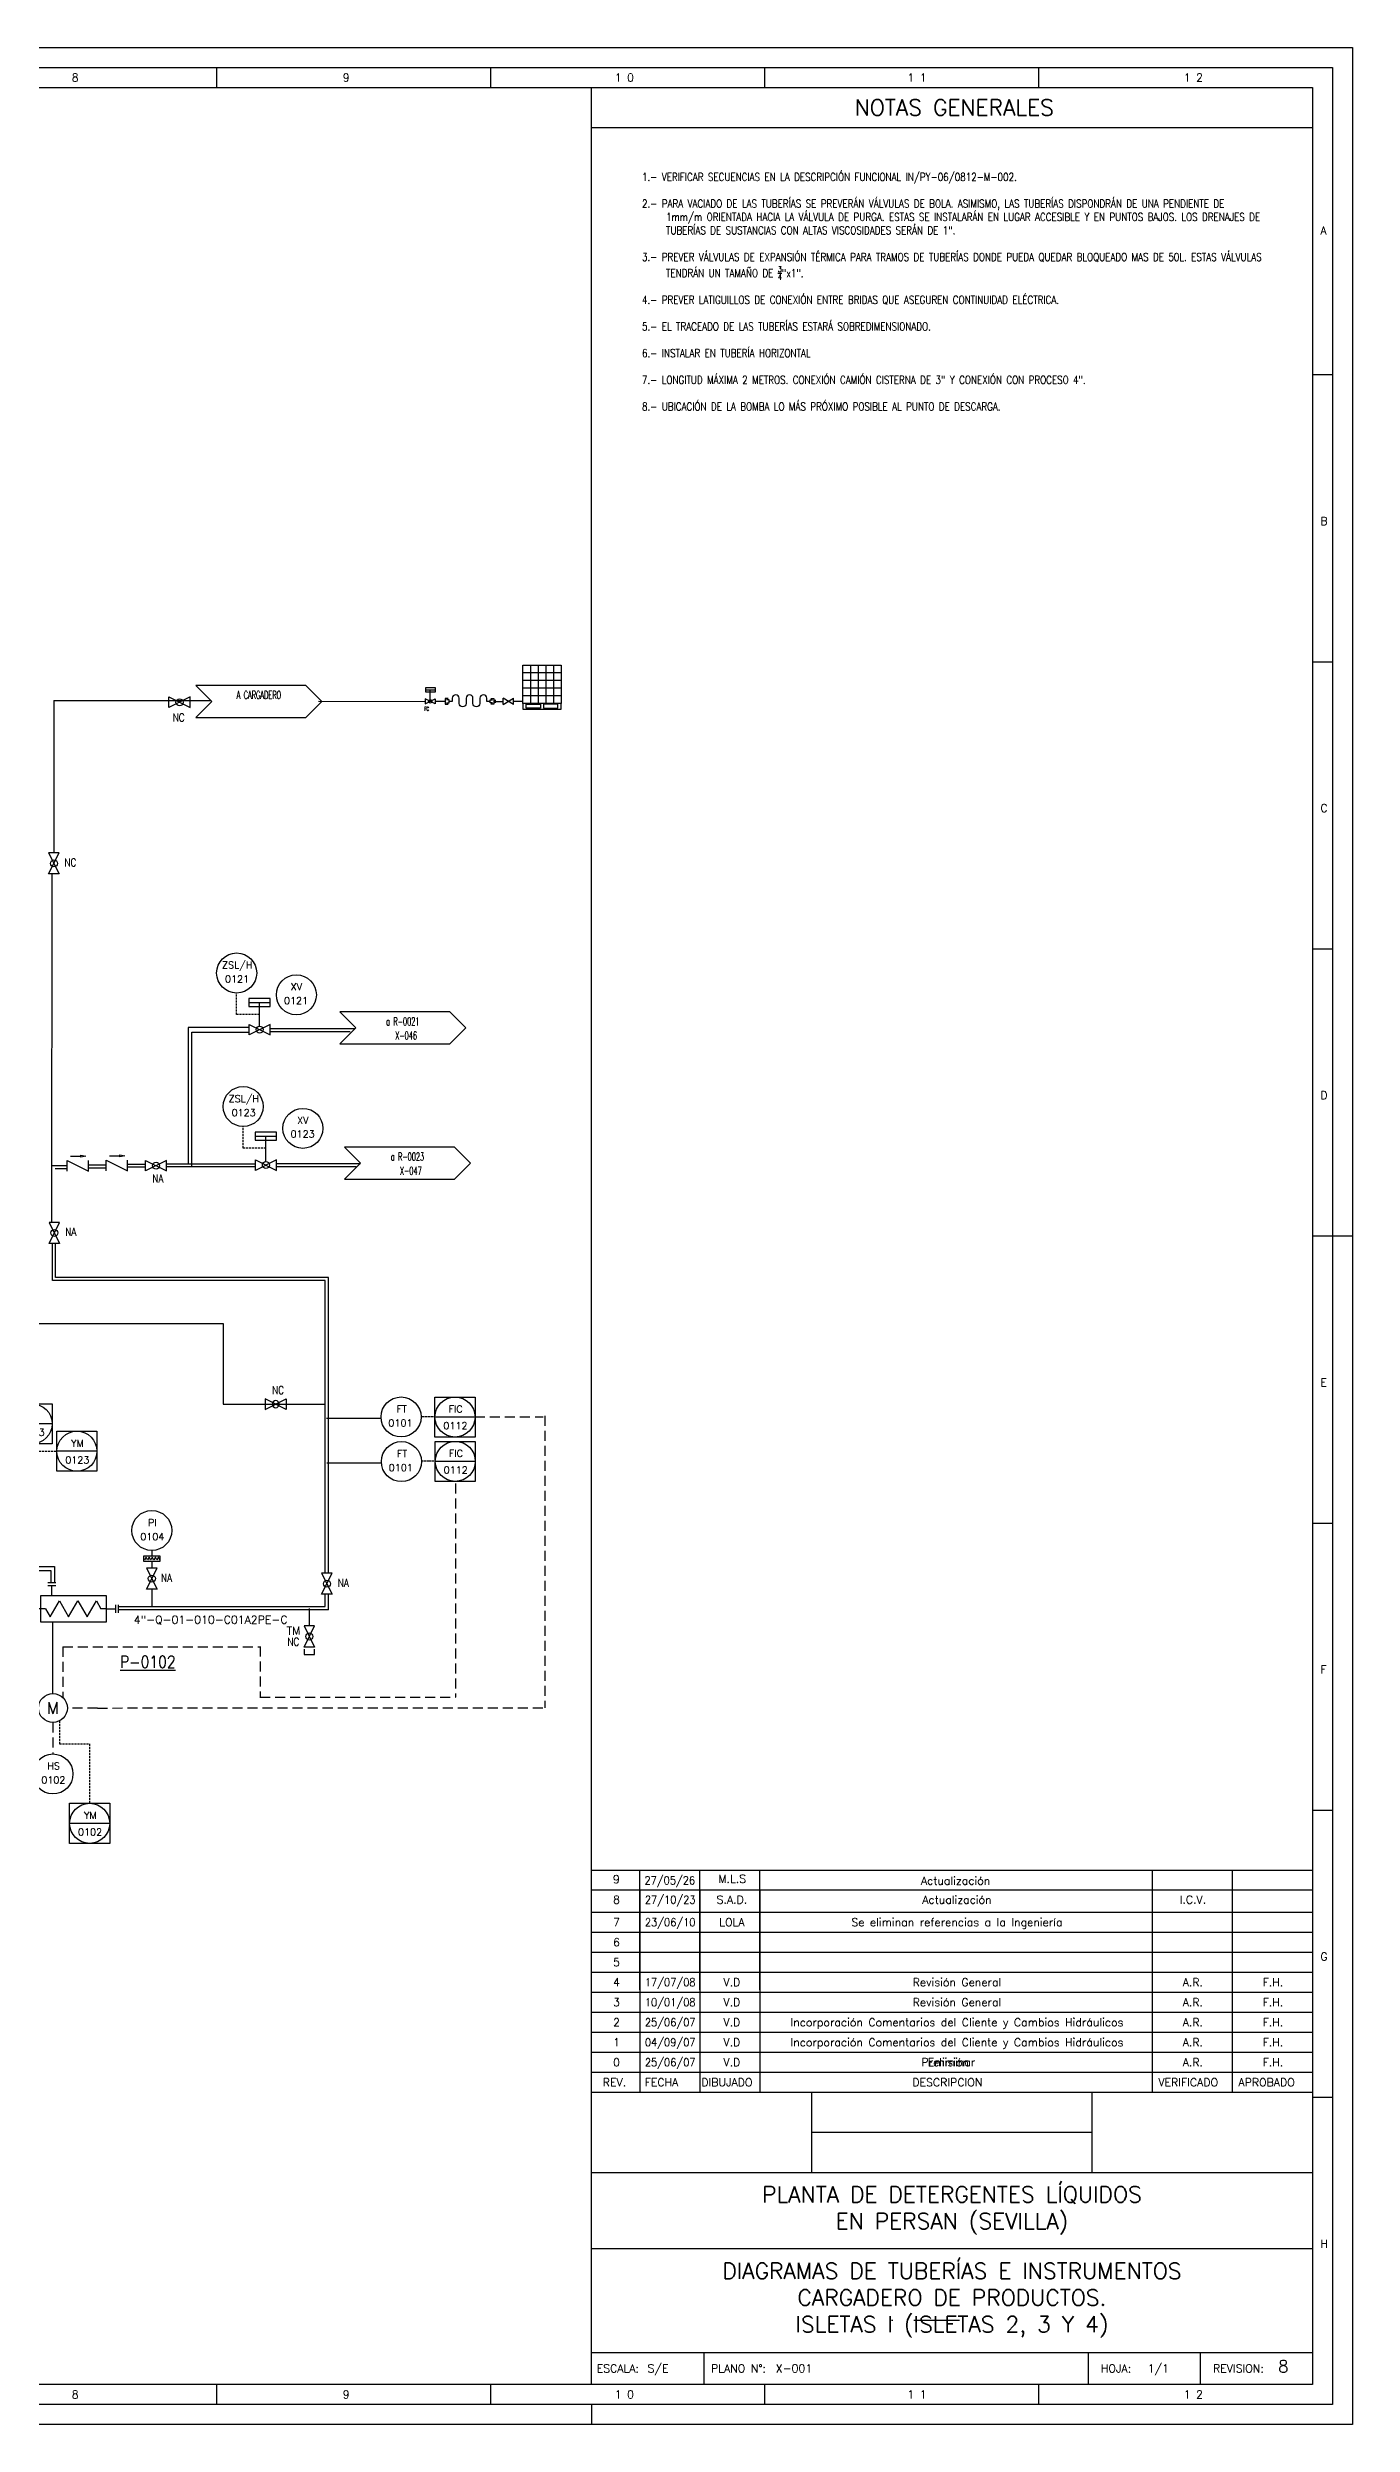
# Model space of a CAD drawing. Header units: millimetres. Extents: x 255 to 1096, y 140 to 804.
# Drawn here: x 770 to 1096, y 140 to 734 of the extents above; entities that cross this region are included whole.
import ezdxf
from ezdxf.enums import TextEntityAlignment as Align

# ---------------------------------------------------------------- set-up
doc = ezdxf.new("R2010")
doc.units = ezdxf.units.MM
doc.linetypes.add('RAYITAS', pattern=[0.375, 0.25, -0.125])
doc.linetypes.add('TRAZOS', pattern=[0.75, 0.5, -0.25])
doc.layers.add('-FNX_AÑADIDO EN CAMPO', color=4, linetype='Continuous', true_color=0x00ffff)
for name, color, linetype in [('CAJETIN', 1, 'Continuous'), ('EQUIPOS', 5, 'Continuous'), ('EQUIPOS 02', 1, 'Continuous'), ('FORMATO', 7, 'Continuous'), ('INSTRUMENTOS', 1, 'Continuous'), ('TEX', 7, 'Continuous'), ('TEX EQUIPOS', 6, 'Continuous'), ('TEXTO-VALVULAS Y ACCESORIOS', 7, 'Continuous'), ('TUBERIA', 5, 'Continuous'), ('TUBERÍA2', 1, 'TRAZOS'), ('VALVULAS Y ACCESORIOS', 1, 'Continuous')]:
    doc.layers.add(name, color=color, linetype=linetype)
doc.styles.add('PY', font='ROMANS.shx')
doc.styles.add('PY1', font='ROMANS.shx', dxfattribs={"width": 0.8})
doc.styles.add('PY3', font='ROMANS.shx', dxfattribs={"width": 0.6})
doc.linetypes.add('SEÑAL_MECANICA2', pattern='A,4.411183,["o",PY,S=4.130212,R=360,X=0,Y=-1.374288],0.588817,-0.374158,["",PY,S=2,R=360,X=0,Y=-0.688262],-2.183682', length=7.55784)

# ---------------------------------------------------------------- blocks, each defined once
blk = doc.blocks.new('SEÑAL CIR')
at = {"color": 1}
blk.add_circle((0, 5.7), 5.7, dxfattribs=at)
at = {"layer": 'INSTRUMENTOS', "linetype": 'Continuous', "style": 'PY', "flags": 4}
for p in [(0.18, 6.94), (0.13, 2.95)]:
    blk.add_attdef('---', text='', height=2, dxfattribs=at).set_placement(p, align=Align.CENTER)
blk = doc.blocks.new('VALV GLOB-V')
at = {"layer": 'INSTRUMENTOS', "color": 1, "flags": 128}
blk.add_lwpolyline([(5.7, -1.43), (5.7, 1.43), (0, -1.43), (0, 1.43)], close=True, dxfattribs=at)
at = {"layer": 'INSTRUMENTOS', "color": 1}
blk.add_circle((2.85, 0), 0.95, dxfattribs=at)
at = {"layer": 'INSTRUMENTOS', "color": 7, "linetype": 'SEÑAL_MECANICA2', "style": 'PY'}
blk.add_attdef('REF.', text='', height=2, dxfattribs=at).set_placement((3, -3.37), align=Align.MIDDLE)
blk = doc.blocks.new('DIAFRAGMA')
at = {"layer": 'INSTRUMENTOS', "color": 1, "ltscale": 0.1, "flags": 128}
blk.add_lwpolyline([(0, -2.25), (0, 2.25), (1.5, 2.25), (1.5, -2.25)], close=True, dxfattribs=at)
blk.add_lwpolyline([(0.46, -2.25), (1.12, -1.86), (0.38, -1.43), (1.12, -1), (0.38, -0.56), (1.12, -0.13), (0.38, 0.3), (1.12, 0.73), (0.38, 1.17), (1.12, 1.6), (0.38, 2.03), (0.75, 2.25)], dxfattribs=at)
blk = doc.blocks.new('SEÑAL CIRCU MARCO')
at = {"color": 1, "linetype": 'Continuous', "ltscale": 0.5}
blk.add_line((5.7, 5.7), (-5.7, 5.7), dxfattribs=at)
at = {"color": 1, "flags": 128}
blk.add_lwpolyline([(5.7, 0), (-5.7, 0), (-5.7, 11.4), (5.7, 11.4)], close=True, dxfattribs=at)
at = {"color": 1}
blk.add_circle((0, 5.7), 5.7, dxfattribs=at)
at = {"style": 'PY'}
for tag, p in [('XXX', (0.18, 7.98)), ('YYY', (0.13, 3.24))]:
    blk.add_attdef(tag, text='', height=2, dxfattribs=at).set_placement(p, align=Align.MIDDLE)
blk = doc.blocks.new('MARCO-A1')
at = {"layer": 'FORMATO', "color": 5}
for p, q in [((78.42, 589), (78.42, 584)), ((146.83, 589), (146.83, 584)), ((215.25, 589), (215.25, 584)), ((283.67, 589), (283.67, 584)), ((352.08, 589), (352.08, 584)), ((420.5, 589), (420.5, 584)), ((488.92, 589), (488.92, 584)), ((557.33, 589), (557.33, 584)), ((625.75, 589), (625.75, 584)), ((694.17, 589), (694.17, 584)), ((762.58, 589), (762.58, 584)), ((5, 512.25), (10, 512.25)), ((831, 512.25), (836, 512.25)), ((5, 440.5), (10, 440.5)), ((831, 440.5), (836, 440.5)), ((5, 368.75), (10, 368.75)), ((831, 368.75), (836, 368.75)), ((5, 297), (10, 297)), ((831, 297), (836, 297)), ((5, 225.25), (10, 225.25)), ((831, 225.25), (836, 225.25)), ((5, 153.5), (10, 153.5)), ((831, 153.5), (836, 153.5)), ((5, 81.75), (10, 81.75)), ((831, 81.75), (836, 81.75)), ((78.42, 10), (78.42, 5)), ((146.83, 10), (146.83, 5)), ((215.25, 10), (215.25, 5)), ((283.67, 10), (283.67, 5)), ((352.08, 10), (352.08, 5)), ((420.5, 10), (420.5, 5)), ((488.92, 10), (488.92, 5)), ((557.33, 10), (557.33, 5)), ((625.75, 10), (625.75, 5)), ((694.17, 10), (694.17, 5)), ((762.58, 10), (762.58, 5))]:
    blk.add_line(p, q, dxfattribs=at)
at = {"layer": 'FORMATO', "color": 1, "linetype": 'Continuous'}
for p, q in [((836, 297), (841, 297)), ((135.5, 5), (135.5, 0)), ((271, 5), (271, 0)), ((461, 5), (461, 0)), ((651, 5), (651, 0))]:
    blk.add_line(p, q, dxfattribs=at)
at = {"layer": 'FORMATO', "color": 1}
blk.add_lwpolyline([(0, 594), (841, 594), (841, 0), (0, 0)], close=True, dxfattribs=at)
at = {"layer": 'FORMATO', "color": 5}
blk.add_lwpolyline([(5, 589), (836, 589), (836, 5), (5, 5)], close=True, dxfattribs=at)
at = {"layer": 'FORMATO', "color": 8, "linetype": 'Continuous'}
blk.add_lwpolyline([(10, 584), (831, 584), (831, 10), (10, 10)], close=True, dxfattribs=at)
at = {"layer": 'FORMATO', "color": 1, "style": 'PY'}
for s, p in [('1', (41.52, 585.5)), ('2', (109.93, 585.5)), ('3', (178.99, 585.5)), ('4', (247.4, 585.5)), ('5', (315.82, 585.5)), ('6', (384.34, 585.5)), ('7', (452.75, 585.5)), ('8', (521.17, 585.5)), ('9', (588.85, 585.5)), ('1 0', (656.77, 585.5)), ('1 1', (729.83, 585.5)), ('1 2', (798.88, 585.5)), ('A', (7, 547.25)), ('A', (833, 547.25)), ('B', (7, 474.67)), ('B', (833, 474.67)), ('C', (7, 402.92)), ('C', (833, 402.92)), ('D', (7, 331.17)), ('D', (833, 331.17)), ('E', (7, 259.42)), ('E', (833, 259.42)), ('F', (7, 187.67)), ('F', (833, 187.67)), ('G', (7, 115.92)), ('G', (833, 115.92)), ('H', (7, 44.17)), ('H', (833, 44.17)), ('1', (41.52, 6.5)), ('2', (109.93, 6.5)), ('3', (178.99, 6.5)), ('4', (247.4, 6.5)), ('5', (315.82, 6.5)), ('6', (384.34, 6.5)), ('7', (452.75, 6.5)), ('8', (521.17, 6.5)), ('9', (588.85, 6.5)), ('1 0', (656.77, 6.5)), ('1 1', (729.83, 6.5)), ('1 2', (798.88, 6.5))]:
    blk.add_text(s, height=2, dxfattribs=at).set_placement(p)
blk = doc.blocks.new('BOMBA VOLUMETRICA')
at = {"layer": 'EQUIPOS', "linetype": 'Continuous'}
for p, q in [((-11.27, -4.05), (-11.27, -8.85)), ((-11.27, -4.05), (-6.47, -4.05)), ((-6.47, -4.05), (-6.47, -8.85)), ((-0.45, -8.45), (1.86, -4.45)), ((0, -3.12), (0, -0.67)), ((1.86, -4.45), (4.17, -8.45)), ((4.17, -8.45), (6.48, -4.45)), ((6.48, -4.45), (8.79, -8.45)), ((8.79, -8.45), (11.1, -4.45)), ((11.1, -4.45), (12.25, -6.45)), ((-11.27, -8.85), (-6.47, -8.85)), ((-1.61, -6.45), (-6.47, -6.45)), ((-1.61, -6.45), (-0.45, -8.45)), ((13.52, -6.45), (12.25, -6.45)), ((13.52, -6.45), (15.97, -6.45))]:
    blk.add_line(p, q, dxfattribs=at)
at = {"layer": 'EQUIPOS', "linetype": 'Continuous', "flags": 128}
blk.add_lwpolyline([(-2.78, -3.12), (13.52, -3.12), (13.52, -9.79), (-2.78, -9.79)], close=True, dxfattribs=at)
at = {"layer": 'VALVULAS Y ACCESORIOS', "ltscale": 0.1}
for p, q in [((1, 0), (-1, 0)), ((1, -0.67), (-1, -0.67)), ((15.97, -7.45), (15.97, -5.45)), ((16.64, -7.45), (16.64, -5.45))]:
    blk.add_line(p, q, dxfattribs=at)
at = {"layer": 'EQUIPOS 02', "style": 'PY'}
blk.add_text('M', height=2.8, dxfattribs=at).set_placement((-8.87, -6.45), align=Align.MIDDLE)
at = {"layer": 'TEX EQUIPOS', "linetype": 'Continuous', "style": 'PY1', "width": 0.8}
blk.add_attdef('REF_EQUIPO', text='', height=3, dxfattribs=at).set_placement((2.35, -13.59), align=Align.MIDDLE_CENTER)
blk = doc.blocks.new('VALVULA RETENCION')
at = {"layer": 'VALVULAS Y ACCESORIOS'}
blk.add_line((0.79, 2.4), (3.43, 2.4), dxfattribs=at)
at = {"layer": 'VALVULAS Y ACCESORIOS', "flags": 128}
blk.add_lwpolyline([(0, -1.33), (0, 1.33), (5.33, -1.33), (5.33, 1.33)], dxfattribs=at)
blk.add_lwpolyline([(4.65, 2.4), (3.43, 2.14), (3.43, 2.66)], close=True, dxfattribs=at)
at = {"layer": 'TEXTO-VALVULAS Y ACCESORIOS', "linetype": 'SEÑAL_MECANICA2', "style": 'PY1', "width": 0.8}
blk.add_attdef('REF.', text='', height=2, dxfattribs=at).set_placement((2.94, -3.07), align=Align.MIDDLE)
blk = doc.blocks.new('BANDERA DE FLUJO')
at = {"layer": 'TEX', "color": 1, "ltscale": 0.1, "flags": 128}
blk.add_lwpolyline([(-4, 4), (-31.46, 4), (-27.46, 0), (-31.46, -4), (-4, -4), (0, 0)], close=True, dxfattribs=at)
at = {"layer": 'TEX', "style": 'PY1', "width": 0.8}
for tag, p in [('ETIQUETA-LINEA-1', (-15.73, 0.61)), ('ETIQUETA-LINEA-2', (-15.73, -2.91))]:
    blk.add_attdef(tag, text='', height=2, dxfattribs=at).set_placement(p, align=Align.CENTER)

msp = doc.modelspace()

# ---------------------------------------------------------------- linework, layer by layer
at = {"layer": '-FNX_AÑADIDO EN CAMPO'}
for points in [[(839.82, 352.51), (839.82, 426.38)], [(839.8, 343.39), (839.8, 347.24)]]:
    msp.add_lwpolyline(points, dxfattribs=at)
for p, q in [((897.9, 577.5), (888.3, 577.5)), ((890.22, 579.42), (890.22, 569.82)), ((892.14, 579.42), (892.14, 569.82)), ((894.06, 579.42), (894.06, 569.82)), ((895.98, 579.42), (895.98, 569.82)), ((897.9, 575.58), (888.3, 575.58)), ((897.9, 573.66), (888.3, 573.66)), ((897.9, 571.74), (888.3, 571.74))]:
    msp.add_line(p, q)
at = {"color": 5, "linetype": 'Continuous'}
for p, q in [((771.22, 570.57), (771.22, 532.52)), ((819.9, 488.87), (804.72, 488.87)), ((804.72, 488.87), (804.72, 454.79)), ((770.84, 425.63), (770.84, 434.88)), ((838.97, 425.63), (770.84, 425.63))]:
    msp.add_line(p, q, dxfattribs=at)
at = {"color": 1}
for p, q in [((881.07, 570.38), (883.37, 570.38)), ((881.51, 569.98), (881.51, 570.79)), ((886.01, 569.62), (883.37, 571.15)), ((883.37, 569.62), (886.01, 571.15)), ((883.37, 569.62), (883.37, 571.15)), ((886.01, 569.62), (886.01, 571.15)), ((888.3, 570.38), (886.01, 570.38)), ((795.67, 358.18), (795.67, 356.82)), ((795.67, 355.47), (795.67, 353.79)), ((795.67, 348.53), (795.67, 344.19)), ((770.97, 322.42), (770.97, 340.28)), ((835, 343.71), (835, 339.33))]:
    msp.add_line(p, q, dxfattribs=at)
at = {"color": 4, "linetype": 'Continuous'}
for p, q in [((805.63, 453.98), (805.63, 487.75)), ((805.63, 487.75), (819.82, 487.75)), ((771.64, 426.38), (771.64, 434.95)), ((839.82, 426.38), (771.64, 426.38))]:
    msp.add_line(p, q, dxfattribs=at)
at = {"color": 1, "linetype": 'RAYITAS'}
for p, q in [((866.41, 391.55), (862.92, 391.55)), ((866.47, 380.49), (862.98, 380.49))]:
    msp.add_line(p, q, dxfattribs=at)
at = {"color": 5}
for p, q in [((754.17, 354.19), (771.36, 354.19)), ((771.36, 354.19), (771.36, 350.06))]:
    msp.add_line(p, q, dxfattribs=at)
at = {"color": 4}
for p, q in [((754.97, 353.21), (770.47, 353.21)), ((770.47, 353.21), (770.47, 350.06))]:
    msp.add_line(p, q, dxfattribs=at)
for points in [[(897.9, 569.82), (888.3, 569.82), (888.3, 579.42), (897.9, 579.42)], [(897.9, 569.82), (888.3, 569.82), (888.3, 568.47), (897.9, 568.47)], [(889.12, 569.65), (892.71, 569.65), (892.71, 568.65), (889.12, 568.65)], [(897.08, 569.65), (893.49, 569.65), (893.49, 568.65), (897.08, 568.65)]]:
    msp.add_lwpolyline(points, close=True)
at = {"color": 1, "flags": 128}
for points in [[(869.67, 571.07), (868.95, 571.07), (868.95, 569.7), (869.67, 569.7)], [(880.35, 571.07), (881.07, 571.07), (881.07, 569.7), (880.35, 569.7)], [(833.75, 333.53), (833.75, 332.21), (836.25, 332.21), (836.25, 333.53)]]:
    msp.add_lwpolyline(points, dxfattribs=at)
at = {"color": 1}
msp.add_circle((770.97, 318.82), 3.6, dxfattribs=at)
at = {"layer": 'CAJETIN', "color": 8, "linetype": 'Continuous'}
for p, q in [((905.5, 149.78), (905.5, 723.78)), ((905.5, 222.78), (1085.5, 222.78)), ((960.5, 202.78), (960.5, 222.78)), ((1030.5, 202.78), (1030.5, 222.78)), ((960.5, 212.78), (1030.5, 212.78)), ((905.5, 202.78), (1085.5, 202.78)), ((905.5, 183.78), (1085.5, 183.78)), ((905.5, 157.78), (1085.5, 157.78)), ((933.5, 157.78), (933.5, 149.78))]:
    msp.add_line(p, q, dxfattribs=at)
at = {"layer": 'CAJETIN', "color": 8}
for p, q in [((905.5, 713.78), (1085.5, 713.78)), ((1029.5, 157.78), (1029.5, 149.78)), ((1057.5, 157.78), (1057.5, 149.78))]:
    msp.add_line(p, q, dxfattribs=at)
at = {"layer": 'CAJETIN', "color": 1}
for p, q in [((905.34, 278.29), (1085.34, 278.29)), ((905.5, 273.42), (1085.5, 273.42)), ((917.46, 278.41), (917.46, 248.42)), ((917.5, 273.42), (917.5, 248.42)), ((932.46, 278.29), (932.46, 248.42)), ((932.5, 273.42), (932.5, 248.42)), ((947.46, 278.17), (947.46, 248.42)), ((947.5, 273.42), (947.5, 248.42)), ((1045.46, 278.17), (1045.46, 248.42)), ((1045.5, 273.42), (1045.5, 248.42)), ((1065.46, 278.41), (1065.46, 248.42)), ((1065.5, 273.42), (1065.5, 248.42)), ((905.5, 267.78), (1085.5, 267.78)), ((917.5, 267.78), (917.5, 242.78)), ((932.5, 267.78), (932.5, 242.78)), ((947.5, 267.78), (947.5, 242.78)), ((1045.5, 267.78), (1045.5, 242.78)), ((1065.5, 267.78), (1065.5, 242.78)), ((905.5, 262.78), (1085.5, 262.78)), ((905.5, 257.78), (1085.5, 257.78)), ((905.5, 252.78), (1085.5, 252.78)), ((917.5, 252.78), (917.5, 227.78)), ((932.5, 252.78), (932.5, 227.78)), ((947.5, 252.78), (947.5, 227.78)), ((1045.5, 252.78), (1045.5, 227.78)), ((1065.5, 252.78), (1065.5, 227.78)), ((905.5, 247.78), (1085.5, 247.78)), ((905.5, 242.78), (1085.5, 242.78)), ((905.5, 237.78), (1085.5, 237.78)), ((905.5, 232.78), (1085.5, 232.78)), ((905.5, 232.78), (1085.5, 232.78))]:
    msp.add_line(p, q, dxfattribs=at)
at = {"layer": 'CAJETIN', "color": 5}
for p, q in [((905.5, 227.78), (1085.5, 227.78)), ((917.5, 227.78), (917.5, 222.78)), ((932.5, 227.78), (932.5, 222.78)), ((947.5, 227.78), (947.5, 222.78)), ((1045.5, 227.78), (1045.5, 222.78)), ((1065.5, 227.78), (1065.5, 222.78))]:
    msp.add_line(p, q, dxfattribs=at)
at = {"layer": 'INSTRUMENTOS', "color": 1, "ltscale": 0.1, "flags": 128}
for points in [[(869.27, 569.98), (869.89, 569.98), (869.89, 570.8), (869.27, 570.8)], [(880.76, 569.98), (880.13, 569.98), (880.13, 570.8), (880.76, 570.8)]]:
    msp.add_lwpolyline(points, dxfattribs=at)
at = {"layer": 'TUBERIA', "color": 5, "linetype": 'Continuous'}
for p, q in [((771.22, 570.58), (810.47, 570.58)), ((837.28, 570.4), (863.93, 570.39)), ((868.95, 570.39), (866.46, 570.39)), ((770.73, 440.19), (770.75, 527.29)), ((825.3, 488.62), (846.26, 488.62)), ((770.69, 454.38), (774.61, 454.38)), ((779.89, 454.52), (784.24, 454.52)), ((789.62, 454.73), (793.97, 454.73)), ((799.4, 454.8), (821.55, 454.8)), ((826.8, 454.89), (847.75, 454.89)), ((787.36, 344.19), (803.31, 344.19)), ((803.31, 344.19), (838.95, 344.19)), ((980.35, 165.84), (980.7, 165.84)), ((985.96, 165.84), (997.34, 165.84))]:
    msp.add_line(p, q, dxfattribs=at)
at = {"layer": 'TUBERIA', "color": 4, "linetype": 'Continuous'}
for p, q in [((845.22, 487.77), (825.28, 487.77)), ((774.56, 453.58), (771.49, 453.58)), ((784.21, 453.74), (779.89, 453.74)), ((793.94, 453.95), (789.62, 453.95)), ((821.52, 454.02), (799.4, 454.02)), ((846.71, 454.04), (826.77, 454.04)), ((803.31, 343.39), (787.36, 343.39)), ((839.8, 343.39), (803.31, 343.39))]:
    msp.add_line(p, q, dxfattribs=at)
at = {"layer": 'TUBERIA', "color": 1, "linetype": 'Continuous', "ltscale": 5}
for p, q in [((839.3, 391.22), (852.92, 391.22)), ((839.39, 380.08), (853, 380.08))]:
    msp.add_line(p, q, dxfattribs=at)
at = {"layer": 'TUBERIA', "color": 1, "linetype": 'TRAZOS', "ltscale": 5}
for p, q in [((876.36, 391.56), (893.42, 391.61)), ((893.82, 391.84), (893.82, 318.87)), ((871.51, 374.96), (871.51, 321.54)), ((773.41, 334.08), (822.57, 334.13)), ((773.41, 334.08), (773.41, 321.46)), ((822.73, 334.18), (822.73, 321.56)), ((822.68, 321.51), (871.5, 321.56)), ((770.97, 315.22), (770.97, 307.34)), ((782.08, 318.82), (774.57, 318.82)), ((782.08, 318.82), (894.23, 318.87))]:
    msp.add_line(p, q, dxfattribs=at)
at = {"layer": 'TUBERIA', "color": 5, "linetype": 'Continuous', "flags": 128}
msp.add_lwpolyline([(880.13, 570.39), (879.32, 570.39), (879.32, 571.15, 1), (877.6, 571.15), (877.6, 569.86, -1), (875.87, 569.86), (875.87, 571.15, 1), (874.15, 571.15), (874.15, 569.86, -1), (872.43, 569.86), (872.43, 571.15, 1), (870.71, 571.15), (870.71, 570.39), (869.89, 570.39)], format="xyb", dxfattribs=at)
at = {"layer": 'TUBERIA', "color": 5, "linetype": 'Continuous'}
for points in [[(615.18, 535.78), (615.18, 549.76), (730.72, 549.76), (730.72, 414.93), (813.45, 414.93), (813.45, 394.75), (838.99, 394.75)], [(838.97, 352.44), (838.97, 425.63)], [(838.95, 344.19), (838.95, 347.24)]]:
    msp.add_lwpolyline(points, dxfattribs=at)
at = {"layer": 'TUBERÍA2'}
for points in [[(822.54, 492.09), (816.85, 492.09), (816.85, 497.44)], [(824.17, 458.73), (818.48, 458.73), (818.48, 464.08)], [(751.1, 374.46), (754.16, 374.46), (754.16, 379.03), (762.29, 379.03), (762.29, 382.99), (771.95, 382.99)], [(772.6, 315.61), (772.6, 309.86), (780.14, 309.86), (780.14, 295)]]:
    msp.add_lwpolyline(points, dxfattribs=at)
at = {"layer": 'VALVULAS Y ACCESORIOS'}
for p, q in [((863.98, 573.27), (866.54, 573.27)), ((865.19, 570.39), (865.19, 573.29)), ((819.88, 495.11), (825.21, 495.11)), ((822.54, 489.31), (822.54, 495.11)), ((821.5, 461.76), (826.83, 461.76)), ((824.17, 455.39), (824.17, 461.76))]:
    msp.add_line(p, q, dxfattribs=at)
at = {"layer": 'VALVULAS Y ACCESORIOS', "flags": 128}
for points in [[(863.98, 573.75), (863.98, 572.79), (866.54, 572.79), (866.54, 573.75)], [(819.88, 496.11), (819.88, 494.11), (825.21, 494.11), (825.21, 496.11)], [(821.5, 462.76), (821.5, 460.76), (826.83, 460.76), (826.83, 462.76)]]:
    msp.add_lwpolyline(points, close=True, dxfattribs=at)

# ---------------------------------------------------------------- block references
msp.add_blockref('MARCO-A1', (254.5, 139.78))
at = {"linetype": 'Continuous'}
for p, xscale, yscale, zscale in [((799.92, 570.15), 0.9356729824555714, 0.9356729824555714, 0.9356729824555714), ((819.95, 488.35), 0.9232631578945529, 0.9232631578945529, 0.9232631578945529), ((794.09, 454.34), 0.9232631578945529, 0.9232631578945529, 0.9232631578945529), ((821.52, 454.5), 0.9232631578945529, 0.9232631578945529, 0.9232631578945529)]:
    msp.add_blockref('VALV GLOB-V', p, dxfattribs=dict(at, xscale=xscale, yscale=yscale, zscale=zscale))
ref = msp.add_blockref('BANDERA DE FLUJO', (838.14, 570.37))
ref.add_attrib('ETIQUETA-LINEA-1', 'A CARGADERO', dxfattribs={"layer": 'TEX', "height": 2, "style": 'PY1', "width": 0.6}).set_placement((822.41, 570.98), align=Align.CENTER)
for p, xscale, yscale, zscale, rotation in [((866.46, 570.39), 0.4431663157893854, 0.4431663157893854, 0.4431663157893854, 180), ((771.22, 527.26), 0.9232631578945529, 0.9232631578945529, 0.9232631578945529, 90), ((771.31, 434.91), 0.9232631578945529, 0.9232631578945529, 0.9232631578945529, 90), ((823.99, 394.75), -0.9232631578947803, 0.9232631578947803, 0.9232631578946926, 180), ((795.67, 348.53), 0.9232631578947803, 0.9232631578947803, 0.9232631578947803, 90), ((839.39, 347.24), 0.9232631578945529, 0.9232631578945529, 0.9232631578945529, 90), ((835, 334.06), 0.9232631578945529, 0.9232631578945529, 0.9232631578945529, 90)]:
    msp.add_blockref('VALV GLOB-V', p, dxfattribs=dict(at, xscale=xscale, yscale=yscale, zscale=zscale, rotation=rotation))
ref = msp.add_blockref('SEÑAL CIR', (816.85, 497.5), dxfattribs=dict(at, xscale=0.8771000000000413, yscale=0.8771000000000413, zscale=0.8771000000000413))
ref.add_attrib('---', 'ZSL/H', dxfattribs={"layer": 'INSTRUMENTOS', "color": 7, "linetype": 'Continuous', "height": 1.754, "style": 'PY'}).set_placement((817.01, 503.59), align=Align.CENTER)
ref.add_attrib('---', '0121', dxfattribs={"layer": 'INSTRUMENTOS', "color": 7, "linetype": 'Continuous', "height": 1.754, "style": 'PY'}).set_placement((816.96, 500.09), align=Align.CENTER)
ref = msp.add_blockref('SEÑAL CIR', (831.76, 492.04), dxfattribs=dict(at, xscale=0.8770999999999276, yscale=0.8770999999999276, zscale=0.8770999999999276))
ref.add_attrib('---', 'XV', dxfattribs={"layer": 'INSTRUMENTOS', "color": 7, "linetype": 'Continuous', "height": 1.754, "style": 'PY'}).set_placement((831.76, 498.2), align=Align.CENTER)
ref.add_attrib('---', '0121', dxfattribs={"layer": 'INSTRUMENTOS', "color": 7, "linetype": 'Continuous', "height": 1.754, "style": 'PY'}).set_placement((831.69, 494.71), align=Align.CENTER)
ref = msp.add_blockref('BANDERA DE FLUJO', (874.08, 488.79))
ref.add_attrib('ETIQUETA-LINEA-1', 'a R-0021', dxfattribs={"layer": 'TEX', "height": 2, "style": 'PY1', "width": 0.6}).set_placement((858.35, 489.39), align=Align.CENTER)
ref.add_attrib('ETIQUETA-LINEA-2', '  X-046', dxfattribs={"layer": 'TEX', "height": 2, "style": 'PY1', "width": 0.6}).set_placement((858.35, 485.87), align=Align.CENTER)
ref = msp.add_blockref('SEÑAL CIR', (818.48, 464.14), dxfattribs=dict(at, xscale=0.8771000000000413, yscale=0.8771000000000413, zscale=0.8771000000000413))
ref.add_attrib('---', 'ZSL/H', dxfattribs={"layer": 'INSTRUMENTOS', "color": 7, "linetype": 'Continuous', "height": 1.754, "style": 'PY'}).set_placement((818.64, 470.23), align=Align.CENTER)
ref.add_attrib('---', '0123', dxfattribs={"layer": 'INSTRUMENTOS', "color": 7, "linetype": 'Continuous', "height": 1.754, "style": 'PY'}).set_placement((818.59, 466.73), align=Align.CENTER)
ref = msp.add_blockref('SEÑAL CIR', (833.39, 458.68), dxfattribs=dict(at, xscale=0.8770999999999276, yscale=0.8770999999999276, zscale=0.8770999999999276))
ref.add_attrib('---', 'XV', dxfattribs={"layer": 'INSTRUMENTOS', "color": 7, "linetype": 'Continuous', "height": 1.754, "style": 'PY'}).set_placement((833.39, 464.84), align=Align.CENTER)
ref.add_attrib('---', '0123', dxfattribs={"layer": 'INSTRUMENTOS', "color": 7, "linetype": 'Continuous', "height": 1.754, "style": 'PY'}).set_placement((833.31, 461.35), align=Align.CENTER)
ref = msp.add_blockref('BANDERA DE FLUJO', (875.24, 455))
ref.add_attrib('ETIQUETA-LINEA-1', 'a R-0023', dxfattribs={"layer": 'TEX', "height": 2, "style": 'PY1', "width": 0.6}).set_placement((859.51, 455.61), align=Align.CENTER)
ref.add_attrib('ETIQUETA-LINEA-2', '  X-047', dxfattribs={"layer": 'TEX', "height": 2, "style": 'PY1', "width": 0.6}).set_placement((859.51, 452.09), align=Align.CENTER)
for name, p in [('VALVULA RETENCION', (774.54, 454.31)), ('VALVULA RETENCION', (784.28, 454.41)), ('BOMBA VOLUMETRICA', (770.72, 350.06))]:
    msp.add_blockref(name, p, dxfattribs=at)
at = {"xscale": 0.8771000000000413, "yscale": 0.8771000000000413, "zscale": 0.8771000000000413}
for p, values in [((765.76, 384.85), {'XXX': 'YF', 'YYY': '0123'}), ((871.38, 386.53), {'XXX': 'FIC', 'YYY': '0112'}), ((776.95, 377.99), {'XXX': 'YM', 'YYY': '0123'}), ((871.45, 375.46), {'XXX': 'FIC', 'YYY': '0112'}), ((780.14, 285), {'XXX': 'YM', 'YYY': '0102'})]:
    msp.add_blockref('SEÑAL CIRCU MARCO', p, dxfattribs=at).add_auto_attribs(values)
at = {"linetype": 'Continuous'}
ref = msp.add_blockref('SEÑAL CIR', (857.91, 386.55), dxfattribs=dict(at, xscale=0.8770999999999276, yscale=0.8770999999999276, zscale=0.8770999999999276, rotation=360))
ref.add_attrib('---', 'FT', dxfattribs={"layer": 'INSTRUMENTOS', "color": 7, "linetype": 'Continuous', "height": 1.754, "rotation": 360, "style": 'PY'}).set_placement((858.07, 392.63), align=Align.CENTER)
ref.add_attrib('---', '0101', dxfattribs={"layer": 'INSTRUMENTOS', "color": 7, "linetype": 'Continuous', "height": 1.754, "rotation": 360, "style": 'PY'}).set_placement((857.76, 389.13), align=Align.CENTER)
ref = msp.add_blockref('SEÑAL CIR', (858, 375.4), dxfattribs=dict(at, xscale=0.8770999999999276, yscale=0.8770999999999276, zscale=0.8770999999999276, rotation=360))
ref.add_attrib('---', 'FT', dxfattribs={"layer": 'INSTRUMENTOS', "color": 7, "linetype": 'Continuous', "height": 1.754, "rotation": 360, "style": 'PY'}).set_placement((858.16, 381.49), align=Align.CENTER)
ref.add_attrib('---', '0101', dxfattribs={"layer": 'INSTRUMENTOS', "color": 7, "linetype": 'Continuous', "height": 1.754, "rotation": 360, "style": 'PY'}).set_placement((857.85, 377.99), align=Align.CENTER)
ref = msp.add_blockref('SEÑAL CIR', (795.67, 358.18), dxfattribs=dict(at, xscale=0.8770999999999276, yscale=0.8770999999999276, zscale=0.8770999999999276))
ref.add_attrib('---', 'PI', dxfattribs={"layer": 'INSTRUMENTOS', "color": 7, "linetype": 'Continuous', "height": 1.754, "style": 'PY'}).set_placement((795.83, 364.26), align=Align.CENTER)
ref.add_attrib('---', '0104', dxfattribs={"layer": 'INSTRUMENTOS', "color": 7, "linetype": 'Continuous', "height": 1.754, "style": 'PY'}).set_placement((795.78, 360.77), align=Align.CENTER)
at = {"color": 1, "linetype": 'Continuous', "xscale": 0.900000000000091, "yscale": 0.900000000000091, "zscale": 0.900000000000091, "rotation": 90}
msp.add_blockref('DIAFRAGMA', (795.67, 355.47), dxfattribs=at)
at = {"linetype": 'Continuous'}
ref = msp.add_blockref('SEÑAL CIR', (770.97, 297.34), dxfattribs=dict(at, xscale=0.8770999999999276, yscale=0.8770999999999276, zscale=0.8770999999999276))
ref.add_attrib('---', 'HS', dxfattribs={"layer": 'INSTRUMENTOS', "color": 7, "linetype": 'Continuous', "height": 1.754, "style": 'PY'}).set_placement((771.13, 303.43), align=Align.CENTER)
ref.add_attrib('---', '0102', dxfattribs={"layer": 'INSTRUMENTOS', "color": 7, "linetype": 'Continuous', "height": 1.754, "style": 'PY'}).set_placement((771.08, 299.93), align=Align.CENTER)

# ---------------------------------------------------------------- texts
at = {"color": 7, "style": 'PY'}
msp.add_text('M', height=2.92, dxfattribs=at).set_placement((770.97, 318.82), align=Align.MIDDLE)
at = {"linetype": 'Continuous', "insert": (918.08, 702.43), "char_height": 2, "width": 159.6115, "attachment_point": 1, "style": 'PY1'}
msp.add_mtext('\\A1;1.- VERIFICAR SECUENCIAS EN LA DESCRIPCIÓN FUNCIONAL IN/PY-06/0812-M-002.\\P\\P\\pi-6,l6;2.- PARA VACIADO DE LAS TUBERÍAS SE PREVERÁN VÁLVULAS DE BOLA. ASIMISMO, LAS TUBERÍAS DISPONDRÁN DE UNA PENDIENTE DE 1mm/m ORIENTADA HACIA LA VÁLVULA DE PURGA. ESTAS SE INSTALARÁN EN LUGAR ACCESIBLE Y EN PUNTOS BAJOS. LOS DRENAJES DE TUBERÍAS DE SUSTANCIAS CON ALTAS VISCOSIDADES SERÁN DE 1".\\P\\pi0,l0;\\P\\pi-6,l6;3.- PREVER VÁLVULAS DE EXPANSIÓN TÉRMICA PARA TRAMOS DE TUBERÍAS DONDE PUEDA QUEDAR BLOQUEADO MAS DE 50L. ESTAS VÁLVULAS TENDRÁN UN TAMAÑO DE {\\H0.7x;\\S3/4;\\H1.429x;"x1".\\P\\pi0,l0;}\\P4.- PREVER LATIGUILLOS DE CONEXIÓN ENTRE BRIDAS QUE ASEGUREN CONTINUIDAD ELÉCTRICA.\\P \\P5.- EL TRACEADO DE LAS TUBERÍAS ESTARÁ SOBREDIMENSIONADO.\\P^I\\P6.- INSTALAR EN TUBERÍA HORIZONTAL\\P\\P7.- LONGITUD MÁXIMA 2 METROS. CONEXIÓN CAMIÓN CISTERNA DE 3" Y CONEXIÓN CON PROCESO 4".^I\\P\\P8.- UBICACIÓN DE LA BOMBA LO MÁS PRÓXIMO POSIBLE AL PUNTO DE DESCARGA.', dxfattribs=at)
at = {"layer": 'CAJETIN', "color": 1, "style": 'PY'}
for s, p in [('9', (911.68, 275.03)), ('M.L.S', (940.61, 275.15)), ('Actualización', (996.4, 274.67)), ('8', (911.73, 269.92)), ('S.A.D.', (940.53, 269.92)), ('Actualización', (996.74, 269.92)), ('I.C.V.', (1055.66, 269.92)), ('7', (911.73, 264.28)), ('LOLA', (940.53, 264.28)), ('Se eliminan referencias a la Ingeniería', (996.74, 264.28)), ('5', (911.73, 254.28)), ('6', (911.73, 259.28)), ('4', (911.73, 249.28)), ('V.D', (940.53, 249.28)), ('Revisión General', (996.74, 249.28)), ('A.R.', (1055.66, 249.28)), ('F.H.', (1075.66, 249.28)), ('3', (911.73, 244.28)), ('V.D', (940.53, 244.28)), ('Revisión General', (996.74, 244.28)), ('A.R.', (1055.66, 244.28)), ('F.H.', (1075.66, 244.28)), ('2', (911.73, 239.28)), ('V.D', (940.53, 239.28)), ('Incorporación Comentarios del Cliente y Cambios Hidráulicos', (996.74, 239.28)), ('A.R.', (1055.66, 239.28)), ('F.H.', (1075.66, 239.28)), ('1', (911.73, 234.28)), ('V.D', (940.53, 234.28)), ('Incorporación Comentarios del Cliente y Cambios Hidráulicos', (996.74, 234.28)), ('A.R.', (1055.66, 234.28)), ('F.H.', (1075.66, 234.28)), ('0', (911.73, 229.28)), ('V.D', (940.53, 229.28)), ('Preliminar', (994.59, 229.31)), ('Emisión', (994.59, 229.28)), ('A.R.', (1055.66, 229.28)), ('F.H.', (1075.66, 229.28))]:
    msp.add_text(s, height=2, dxfattribs=at).set_placement(p, align=Align.CENTER)
at = {"layer": 'CAJETIN', "color": 1, "style": 'PY', "width": 0.9}
for s, p in [('27/05/26', (925.02, 274.74)), ('27/10/23', (925.13, 269.92)), ('23/06/10', (925.13, 264.28)), ('17/07/08', (925.13, 249.28)), ('10/01/08', (925.13, 244.28)), ('25/06/07', (925.13, 239.28)), ('04/09/07', (925.13, 234.28)), ('25/06/07', (925.13, 229.28))]:
    msp.add_text(s, height=2, dxfattribs=at).set_placement(p, align=Align.CENTER)
at = {"layer": 'CAJETIN', "color": 1, "style": 'PY'}
for s, p in [('REV.', (908.29, 224.28)), ('FECHA', (918.75, 224.28)), ('DIBUJADO', (932.9, 224.28)), ('DESCRIPCION', (985.6, 224.28)), ('VERIFICADO', (1047.04, 224.28)), ('APROBADO', (1067.04, 224.28)), ('ESCALA:', (906.77, 152.78)), ('S/E', (919.48, 152.78)), ('PLANO N%%D:', (935.32, 152.78)), ('X-001', (951.49, 152.78)), ('HOJA:', (1032.68, 152.78)), ('1/1', (1044.36, 152.78)), ('REVISION:', (1060.68, 152.78))]:
    msp.add_text(s, height=2, dxfattribs=at).set_placement(p)
at = {"layer": 'CAJETIN', "color": 6, "style": 'PY'}
msp.add_text('8', height=3, dxfattribs=at).set_placement((1076.97, 152.78))
at = {"layer": 'CAJETIN', "color": 5, "char_height": 4, "attachment_point": 5, "style": 'PY'}
for s, insert, width in [('PLANTA DE DETERGENTES LÍQUIDOS\\PEN PERSAN (SEVILLA)', (995.5, 193.28), 175.9153), ('DIAGRAMAS DE TUBERÍAS E INSTRUMENTOS\\PCARGADERO DE PRODUCTOS.\\PISLETAS I (ISLETAS 2, 3 Y 4)', (995.5, 170.81), 177.4745)]:
    msp.add_mtext(s, dxfattribs=dict(at, insert=insert, width=width))
at = {"layer": 'EQUIPOS', "color": 6, "linetype": 'Continuous', "style": 'PY', "width": 0.85}
msp.add_text('%%UP-0102', height=3, dxfattribs=at).set_placement((794.67, 328.86), align=Align.CENTER)
at = {"layer": 'TEX', "color": 8, "style": 'PY'}
msp.add_text('NOTAS GENERALES', height=4, dxfattribs=at).set_placement((996.07, 716.78), align=Align.CENTER)
at = {"layer": 'TEX', "color": 7, "char_height": 2, "width": 28.6036, "attachment_point": 5, "style": 'PY1'}
for s, insert in [('NC', (802.36, 566.35)), ('NC', (775.33, 530.13)), ('NA', (797.17, 451.16)), ('NA', (775.43, 437.78)), ('NC', (827.19, 398.26)), ('NA', (799.34, 351.38)), ('NA', (843.5, 350.11)), ('NC', (831.01, 335.37))]:
    msp.add_mtext(s, dxfattribs=dict(at, insert=insert))
at = {"layer": 'TEXTO-VALVULAS Y ACCESORIOS', "style": 'PY'}
msp.add_text('4"-Q-01-010-C01A2PE-C', height=2, dxfattribs=at).set_placement((810.36, 339.89), align=Align.CENTER)
at = {"layer": 'TEXTO-VALVULAS Y ACCESORIOS', "color": 7, "linetype": 'Continuous', "style": 'PY3', "width": 0.6, "flags": 4}
msp.add_attdef('FC', text='---', height=0.96, rotation=360.02082, dxfattribs=at).set_placement((864.31, 568.03), align=Align.CENTER)
at = {"layer": 'TEXTO-VALVULAS Y ACCESORIOS', "color": 7, "linetype": 'Continuous', "style": 'PY', "flags": 4}
msp.add_attdef('TM', text='---', height=2, rotation=720.81945, dxfattribs=at).set_placement((831.07, 337.14), align=Align.CENTER)

doc.saveas('drawing.dxf')
